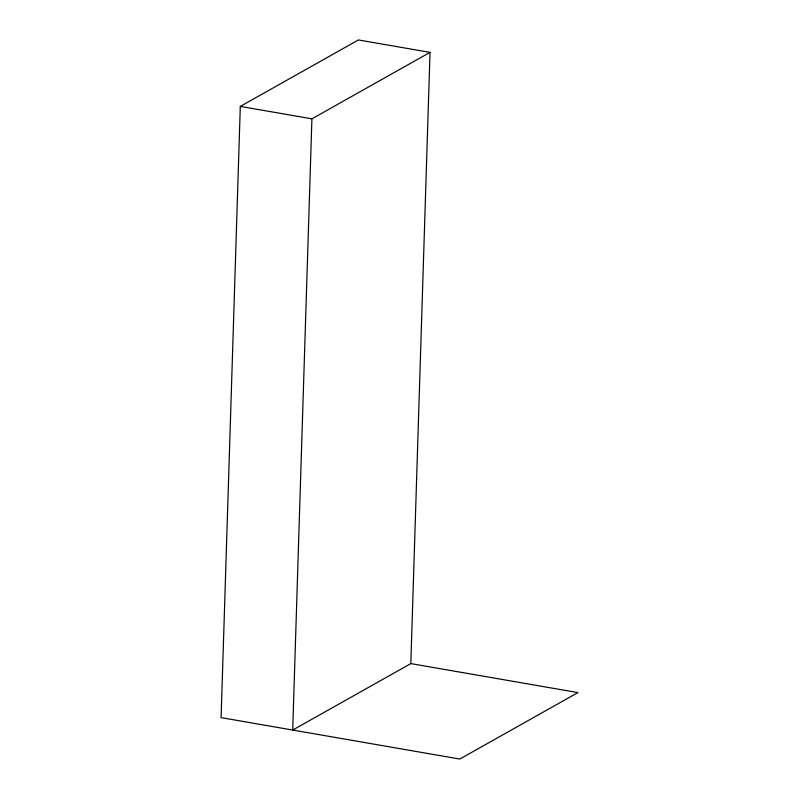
<?xml version="1.0" encoding="UTF-8"?>
<svg xmlns="http://www.w3.org/2000/svg" width="799" height="799" viewBox="0 0 799 799"><rect width="100%" height="100%" fill="white"/><g stroke="black" fill="none" stroke-linecap="round" stroke-linejoin="round"><path stroke-width="1.2" d="M430.022 52.374L358.411 39.95L240.299 106.407L221.093 717.632L459.795 759.05L577.907 692.593L410.816 663.599L292.704 730.056L311.91 118.831L430.022 52.374L410.816 663.599M240.299 106.407L311.91 118.831"/></g></svg>
